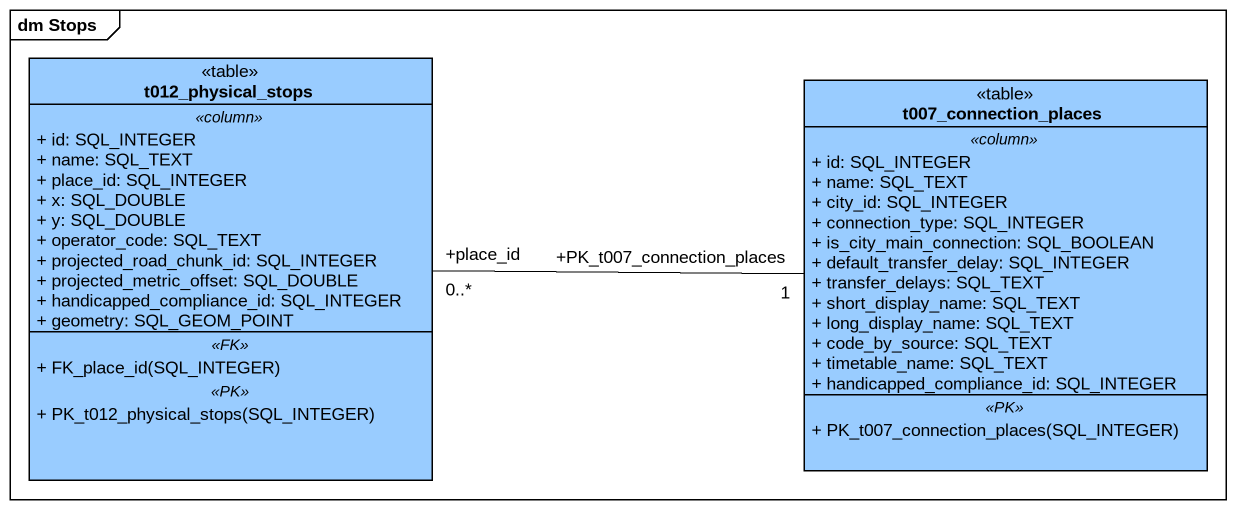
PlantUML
@startuml
mainframe dm Stops
hide circle
hide empty members
skinparam classAttributeIconSize 0
class t012_physical_stops <<table>> #99CCFF {
  .. <<column>> ..
  + id: SQL_INTEGER
  + name: SQL_TEXT
  + place_id: SQL_INTEGER
  + x: SQL_DOUBLE
  + y: SQL_DOUBLE
  + operator_code: SQL_TEXT
  + projected_road_chunk_id: SQL_INTEGER
  + projected_metric_offset: SQL_DOUBLE
  + handicapped_compliance_id: SQL_INTEGER
  + geometry: SQL_GEOM_POINT
  .. <<FK>> ..
  + FK_place_id(SQL_INTEGER)
  .. <<PK>> ..
  + PK_t012_physical_stops(SQL_INTEGER)
}
class t007_connection_places <<table>> #99CCFF {
  .. <<column>> ..
  + id: SQL_INTEGER
  + name: SQL_TEXT
  + city_id: SQL_INTEGER
  + connection_type: SQL_INTEGER
  + is_city_main_connection: SQL_BOOLEAN
  + default_transfer_delay: SQL_INTEGER
  + transfer_delays: SQL_TEXT
  + short_display_name: SQL_TEXT
  + long_display_name: SQL_TEXT
  + code_by_source: SQL_TEXT
  + timetable_name: SQL_TEXT
  + handicapped_compliance_id: SQL_INTEGER
  .. <<PK>> ..
  + PK_t007_connection_places(SQL_INTEGER)
}
t012_physical_stops "+place_id\n0..*" -right- "+PK_t007_connection_places\n1" t007_connection_places
@enduml
